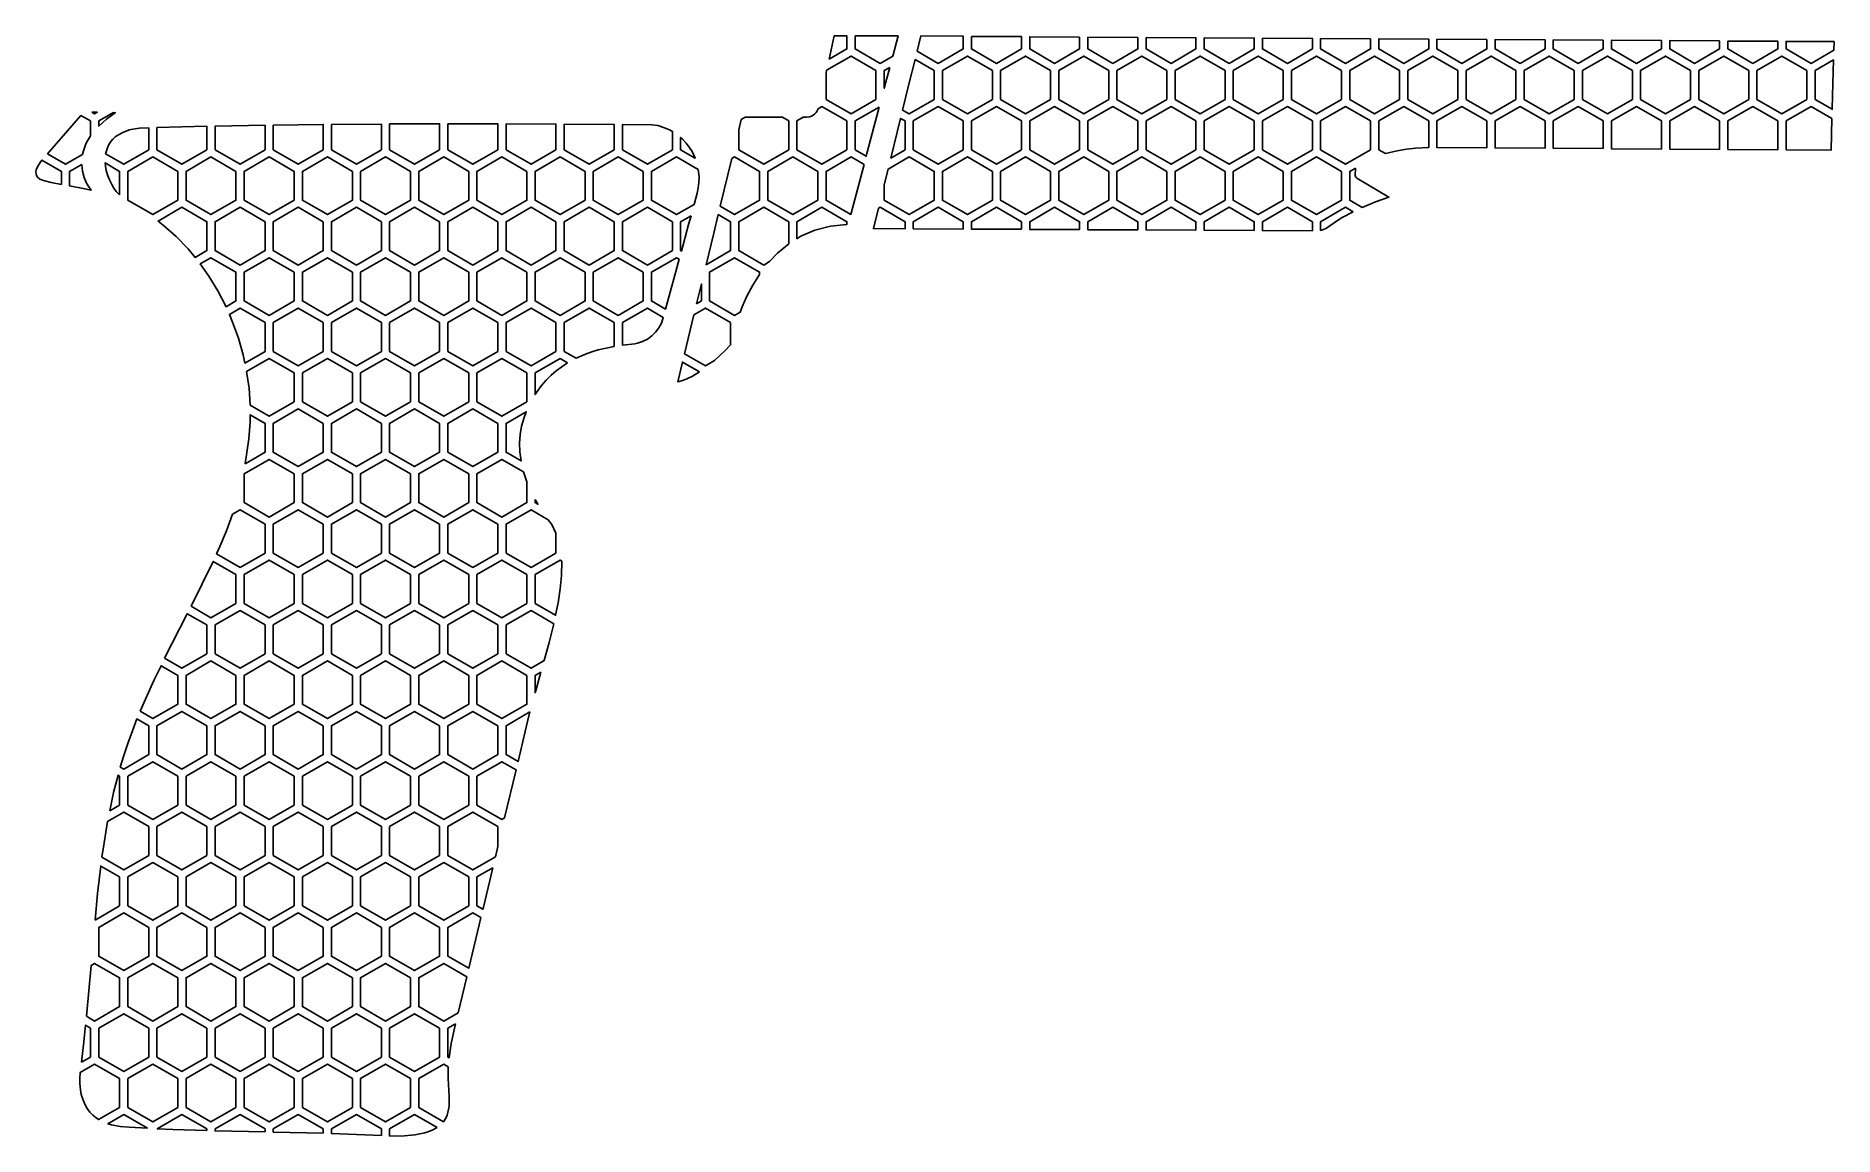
# Model space of a CAD drawing. Header units: millimetres. Extents: x 177 to 286, y -142 to -75.
import ezdxf

# ---------------------------------------------------------------- set-up
doc = ezdxf.new("R2010")
doc.units = ezdxf.units.MM

# ---------------------------------------------------------------- blocks, each defined once
blk = doc.blocks.new('HEX')
blk.add_lwpolyline([(1.516, 0.875), (0, 1.75), (-1.516, 0.875), (-1.516, -0.875), (0, -1.75), (1.516, -0.875)], close=True)

msp = doc.modelspace()

# ---------------------------------------------------------------- linework, layer by layer
for points in [[(225.078, -76.547), (225.392, -75.132), (226.161, -75.132), (226.161, -75.922), (225.078, -76.547)], [(226.661, -75.132), (229.269, -75.132), (228.945, -76.354), (228.177, -76.797), (226.661, -75.922), (226.661, -75.132)], [(230.421, -76.054), (230.648, -75.132), (233.223, -75.152), (233.223, -75.922), (231.708, -76.797), (230.421, -76.054)], [(233.723, -75.155), (236.754, -75.174), (236.754, -75.922), (235.239, -76.797), (233.723, -75.922), (233.723, -75.155)], [(240.285, -75.195), (240.285, -75.922), (238.77, -76.797), (237.254, -75.922), (237.254, -75.177), (240.285, -75.195)], [(240.785, -75.198), (243.817, -75.217), (243.817, -75.922), (242.301, -76.797), (240.785, -75.922), (240.785, -75.198)], [(244.317, -75.22), (247.348, -75.239), (247.348, -75.922), (245.832, -76.797), (244.317, -75.922), (244.317, -75.22)], [(247.848, -75.242), (250.879, -75.261), (250.879, -75.922), (249.363, -76.797), (247.848, -75.922), (247.848, -75.242)], [(251.379, -75.264), (254.41, -75.282), (254.41, -75.922), (252.894, -76.797), (251.379, -75.922), (251.379, -75.264)], [(257.941, -75.304), (257.941, -75.922), (256.425, -76.797), (254.91, -75.922), (254.91, -75.285), (257.941, -75.304)], [(224.896, -77.374), (224.932, -77.209), (226.411, -76.355), (227.927, -77.23), (227.927, -78.98), (226.411, -79.855), (224.896, -78.98), (224.896, -77.374)], [(261.472, -75.326), (261.472, -75.922), (259.956, -76.797), (258.441, -75.922), (258.441, -75.307), (261.472, -75.326)], [(265.003, -75.348), (265.003, -75.922), (263.488, -76.797), (261.972, -75.922), (261.972, -75.329), (265.003, -75.348)], [(268.534, -75.369), (268.534, -75.922), (267.019, -76.797), (265.503, -75.922), (265.503, -75.351), (268.534, -75.369)], [(272.065, -75.391), (272.065, -75.922), (270.55, -76.797), (269.034, -75.922), (269.034, -75.372), (272.065, -75.391)], [(275.596, -75.413), (275.596, -75.922), (274.081, -76.797), (272.565, -75.922), (272.565, -75.394), (275.596, -75.413)], [(279.127, -75.435), (279.127, -75.922), (277.612, -76.797), (276.096, -75.922), (276.096, -75.416), (279.127, -75.435)], [(279.627, -75.438), (282.659, -75.456), (282.659, -75.922), (281.143, -76.797), (279.627, -75.922), (279.627, -75.438)], [(286.071, -75.477), (286.057, -75.999), (284.674, -76.797), (283.159, -75.922), (283.159, -75.459), (286.071, -75.477)], [(228.764, -77.036), (228.511, -77.988), (228.427, -78.306), (228.427, -77.23), (228.764, -77.036)], [(229.543, -79.625), (229.929, -78.053), (230.297, -76.56), (231.458, -77.23), (231.458, -78.98), (229.942, -79.855), (229.543, -79.625)], [(286.042, -76.585), (285.984, -78.767), (285.962, -79.58), (284.924, -78.98), (284.924, -77.23), (286.042, -76.585)], [(223.703, -80.067), (223.893, -80.042), (224.01, -80), (224.118, -79.94), (224.215, -79.863), (224.297, -79.77), (224.363, -79.665), (224.411, -79.549), (224.646, -79.413), (226.161, -80.288), (226.161, -82.038), (224.646, -82.913), (223.13, -82.038), (223.13, -80.288), (223.514, -80.067), (223.703, -80.067)], [(228.125, -79.443), (227.374, -82.272), (227.333, -82.426), (226.661, -82.038), (226.661, -80.288), (228.125, -79.443)], [(261.472, -81.898), (260.683, -81.937), (260.123, -82.004), (259.567, -82.105), (258.84, -82.269), (258.441, -82.038), (258.441, -80.288), (259.956, -79.413), (261.472, -80.288), (261.472, -81.898)], [(265.003, -81.92), (261.972, -81.9), (261.972, -80.288), (263.488, -79.413), (265.003, -80.288), (265.003, -81.92)], [(268.534, -81.943), (265.503, -81.924), (265.503, -80.288), (267.019, -79.413), (268.534, -80.288), (268.534, -81.943)], [(272.065, -81.966), (269.034, -81.947), (269.034, -80.288), (270.55, -79.413), (272.065, -80.288), (272.065, -81.966)], [(275.596, -81.99), (272.565, -81.97), (272.565, -80.288), (274.081, -79.413), (275.596, -80.288), (275.596, -81.99)], [(279.127, -82.013), (276.096, -81.993), (276.096, -80.288), (277.612, -79.413), (279.127, -80.288), (279.127, -82.013)], [(282.659, -82.036), (279.627, -82.016), (279.627, -80.288), (281.143, -79.413), (282.659, -80.288), (282.659, -82.036)], [(285.947, -80.148), (285.897, -82.057), (283.159, -82.038), (283.159, -80.288), (284.674, -79.413), (285.947, -80.148)], [(177.646, -82.281), (179.674, -79.952), (180.257, -80.288), (180.257, -81.185), (180.068, -81.489), (179.971, -81.683), (179.821, -82.096), (179.769, -82.32), (178.741, -82.913), (177.646, -82.281)], [(180.333, -79.753), (180.571, -79.759), (180.67, -79.761), (180.507, -79.855), (180.333, -79.753)], [(181.643, -79.784), (181.762, -79.787), (181.222, -80.185), (180.757, -80.596), (180.757, -80.288), (181.643, -79.784)], [(181.167, -82.275), (181.278, -81.909), (181.375, -81.713), (181.489, -81.54), (181.618, -81.388), (181.76, -81.255), (181.915, -81.141), (182.257, -80.961), (182.632, -80.837), (182.829, -80.793), (183.234, -80.734), (183.788, -80.697), (183.788, -82.038), (182.273, -82.913), (181.167, -82.275)], [(184.288, -80.684), (187.319, -80.612), (187.319, -82.038), (185.804, -82.913), (184.288, -82.038), (184.288, -80.684)], [(187.819, -80.601), (190.85, -80.547), (190.85, -82.038), (189.335, -82.913), (187.819, -82.038), (187.819, -80.601)], [(191.35, -80.539), (194.381, -80.502), (194.381, -82.038), (192.866, -82.913), (191.35, -82.038), (191.35, -80.539)], [(194.881, -80.496), (197.912, -80.473), (197.912, -82.038), (196.397, -82.913), (194.881, -82.038), (194.881, -80.496)], [(198.412, -80.47), (201.443, -80.46), (201.443, -82.038), (199.928, -82.913), (198.412, -82.038), (198.412, -80.47)], [(201.943, -80.46), (204.975, -80.461), (204.975, -82.038), (203.459, -82.913), (201.943, -82.038), (201.943, -80.46)], [(205.475, -80.463), (208.506, -80.475), (208.506, -82.038), (206.99, -82.913), (205.475, -82.038), (205.475, -80.463)], [(209.006, -80.478), (212.037, -80.501), (212.037, -82.038), (210.521, -82.913), (209.006, -82.038), (209.006, -80.478)], [(214.351, -80.523), (214.688, -80.571), (215.102, -80.697), (215.404, -80.831), (215.568, -80.924), (215.568, -82.038), (214.052, -82.913), (212.537, -82.038), (212.537, -80.505), (214.351, -80.523)], [(219.753, -80.199), (219.982, -80.067), (222.246, -80.067), (222.63, -80.288), (222.63, -82.038), (221.114, -82.913), (219.599, -82.038), (219.599, -80.834), (219.753, -80.199)], [(228.826, -82.539), (229.211, -80.974), (229.418, -80.13), (229.692, -80.288), (229.692, -82.038), (228.826, -82.539)], [(216.189, -81.393), (216.406, -81.626), (216.599, -81.879), (216.766, -82.15), (216.951, -82.548), (216.068, -82.038), (216.068, -81.286), (216.189, -81.393)], [(178.491, -84.142), (177.859, -84.019), (177.394, -83.905), (177.179, -83.814), (177.037, -83.692), (176.985, -83.607), (176.951, -83.496), (176.946, -83.38), (176.965, -83.262), (177.005, -83.143), (177.092, -82.969), (177.198, -82.805), (177.312, -82.665), (178.491, -83.346), (178.491, -84.142)], [(179.721, -82.925), (179.768, -83.339), (179.871, -83.711), (180.023, -84.062), (180.149, -84.283), (180.295, -84.494), (179.814, -84.387), (178.991, -84.233), (178.991, -83.346), (179.721, -82.925)], [(182.023, -84.775), (181.821, -84.559), (181.676, -84.366), (181.542, -84.147), (181.42, -83.898), (181.311, -83.617), (181.216, -83.3), (181.161, -83.038), (181.138, -82.836), (182.023, -83.346), (182.023, -84.775)], [(217.142, -83.236), (217.189, -83.685), (217.183, -84.014), (217.145, -84.344), (217.072, -84.675), (216.887, -85.354), (215.818, -85.971), (214.302, -85.096), (214.302, -83.346), (215.818, -82.471), (217.142, -83.236)], [(218.475, -85.467), (219.178, -82.57), (219.349, -82.471), (220.864, -83.346), (220.864, -85.096), (219.349, -85.971), (218.475, -85.467)], [(227.2, -82.927), (226.395, -85.962), (224.896, -85.096), (224.896, -83.346), (226.411, -82.471), (227.2, -82.927)], [(228.427, -84.161), (228.66, -83.211), (229.942, -82.471), (231.458, -83.346), (231.458, -85.096), (229.942, -85.971), (228.427, -85.096), (228.427, -84.161)], [(257.027, -83.143), (257.013, -83.598), (257.045, -83.699), (257.1, -83.767), (259.058, -84.909), (258.25, -85.2), (257.44, -85.538), (256.675, -85.096), (256.675, -83.346), (257.027, -83.143)], [(186.178, -88.057), (185.456, -87.304), (184.676, -86.608), (184.356, -86.365), (185.804, -85.529), (187.319, -86.404), (187.319, -88.154), (186.601, -88.569), (186.178, -88.057)], [(216.701, -86.039), (216.557, -86.565), (216.117, -88.183), (216.068, -88.154), (216.068, -86.404), (216.701, -86.039)], [(217.615, -89.011), (218.082, -87.088), (218.352, -85.973), (219.099, -86.404), (219.099, -88.154), (217.615, -89.011)], [(222.63, -87.75), (221.948, -88.315), (221.468, -88.825), (221.114, -89.029), (219.599, -88.154), (219.599, -86.404), (221.114, -85.529), (222.63, -86.404), (222.63, -87.75)], [(225.175, -86.664), (224.221, -86.914), (223.368, -87.287), (223.13, -87.436), (223.13, -86.404), (224.646, -85.529), (226.161, -86.404), (226.161, -86.564), (225.175, -86.664)], [(229.692, -86.826), (227.774, -86.816), (228.076, -85.588), (228.177, -85.529), (229.692, -86.404), (229.692, -86.826)], [(233.223, -86.845), (230.192, -86.829), (230.192, -86.404), (231.708, -85.529), (233.223, -86.404), (233.223, -86.845)], [(236.754, -86.863), (233.723, -86.847), (233.723, -86.404), (235.239, -85.529), (236.754, -86.404), (236.754, -86.863)], [(240.285, -86.882), (237.254, -86.866), (237.254, -86.404), (238.77, -85.529), (240.285, -86.404), (240.285, -86.882)], [(243.817, -86.901), (240.785, -86.885), (240.785, -86.404), (242.301, -85.529), (243.817, -86.404), (243.817, -86.901)], [(247.348, -86.919), (244.317, -86.903), (244.317, -86.404), (245.832, -85.529), (247.348, -86.404), (247.348, -86.919)], [(250.879, -86.938), (247.848, -86.922), (247.848, -86.404), (249.363, -85.529), (250.879, -86.404), (250.879, -86.938)], [(254.41, -86.957), (251.379, -86.941), (251.379, -86.404), (252.894, -85.529), (254.41, -86.404), (254.41, -86.957)], [(256.889, -85.797), (256.224, -86.153), (255.93, -86.331), (255.266, -86.795), (255.091, -86.88), (254.91, -86.933), (254.91, -86.404), (256.425, -85.529), (256.889, -85.797)], [(188.481, -91.561), (187.989, -90.604), (187.446, -89.713), (186.915, -88.965), (187.569, -88.587), (189.085, -89.462), (189.085, -91.212), (188.481, -91.561)], [(215.981, -88.682), (215.656, -89.874), (215.157, -91.706), (214.302, -91.212), (214.302, -89.462), (215.818, -88.587), (215.981, -88.682)], [(220.449, -90.257), (220.096, -90.928), (219.808, -91.576), (219.688, -91.892), (219.349, -92.087), (217.833, -91.212), (217.833, -89.462), (219.349, -88.587), (220.864, -89.462), (220.864, -89.595), (220.449, -90.257)], [(217.04, -91.382), (217.333, -90.173), (217.333, -91.212), (217.04, -91.382)], [(189.517, -94.469), (189.234, -93.469), (188.884, -92.488), (188.682, -92.022), (189.335, -91.645), (190.85, -92.52), (190.85, -94.27), (189.625, -94.978), (189.517, -94.469)], [(212.037, -93.966), (211.076, -94.178), (210.682, -94.297), (210.297, -94.435), (209.727, -94.687), (209.006, -94.27), (209.006, -92.52), (210.521, -91.645), (212.037, -92.52), (212.037, -93.966)], [(214.903, -92.555), (214.746, -92.846), (214.549, -93.106), (214.316, -93.334), (214.052, -93.524), (213.761, -93.672), (213.448, -93.775), (213.284, -93.808), (212.537, -93.891), (212.537, -92.52), (214.052, -91.645), (215.021, -92.205), (214.903, -92.555)], [(218.78, -94.213), (218.128, -94.831), (217.583, -95.145), (216.306, -94.408), (216.877, -92.053), (217.583, -91.645), (219.099, -92.52), (219.099, -93.872), (218.78, -94.213)], [(189.949, -97.531), (189.876, -96.506), (189.733, -95.493), (191.1, -94.703), (192.616, -95.578), (192.616, -97.328), (191.1, -98.203), (189.949, -97.531)], [(209.21, -94.966), (208.852, -95.198), (208.522, -95.446), (208.206, -95.72), (207.906, -96.02), (207.622, -96.348), (207.357, -96.704), (207.24, -96.891), (207.24, -95.578), (208.756, -94.703), (209.21, -94.966)], [(217.225, -95.516), (216.797, -95.77), (216.415, -95.952), (216.13, -96.056), (215.892, -96.115), (216.183, -94.914), (217.225, -95.516)], [(189.64, -101.085), (189.875, -99.568), (189.949, -98.554), (189.949, -98.116), (190.85, -98.636), (190.85, -100.386), (189.64, -101.085)], [(206.565, -98.274), (206.421, -98.797), (206.333, -99.318), (206.298, -99.838), (206.312, -100.354), (206.383, -100.911), (205.475, -100.386), (205.475, -98.636), (206.698, -97.93), (206.565, -98.274)], [(206.627, -101.877), (206.74, -102.179), (206.74, -103.444), (205.225, -104.319), (203.709, -103.444), (203.709, -101.694), (205.225, -100.819), (206.539, -101.579), (206.627, -101.877)], [(207.24, -103.251), (207.409, -103.542), (207.24, -103.444), (207.24, -103.251)], [(188.113, -106.114), (188.51, -105.149), (188.867, -104.148), (189.335, -103.877), (190.85, -104.752), (190.85, -106.502), (189.335, -107.377), (187.912, -106.556), (188.113, -106.114)], [(208.037, -104.482), (208.263, -104.78), (208.506, -105.301), (208.506, -106.502), (206.99, -107.377), (205.475, -106.502), (205.475, -104.752), (206.99, -103.877), (208.037, -104.482)], [(208.864, -106.998), (208.842, -107.865), (208.762, -108.686), (208.633, -109.527), (208.485, -110.279), (207.24, -109.56), (207.24, -107.81), (208.756, -106.935), (208.864, -106.998)], [(186.359, -109.737), (187.702, -107.012), (189.085, -107.81), (189.085, -109.56), (187.569, -110.435), (186.359, -109.737)], [(184.757, -112.889), (186.131, -110.183), (187.319, -110.868), (187.319, -112.618), (185.804, -113.493), (184.757, -112.889)], [(208.372, -110.791), (208.086, -111.942), (207.789, -113.033), (206.99, -113.493), (205.475, -112.618), (205.475, -110.868), (206.99, -109.993), (208.372, -110.791)], [(183.269, -116.107), (184.105, -114.233), (184.536, -113.339), (185.554, -113.926), (185.554, -115.676), (184.038, -116.551), (183.269, -116.107)], [(207.594, -113.722), (207.315, -114.709), (207.24, -114.977), (207.24, -113.926), (207.594, -113.722)], [(182.274, -118.796), (182.518, -118.054), (182.796, -117.285), (183.075, -116.573), (183.788, -116.984), (183.788, -118.734), (182.273, -119.609), (182.065, -119.49), (182.274, -118.796)], [(206.926, -116.146), (206.782, -116.726), (206.204, -119.155), (205.475, -118.734), (205.475, -116.984), (206.926, -116.146)], [(181.423, -122.139), (181.661, -121.041), (181.928, -119.988), (182.023, -120.043), (182.023, -121.793), (181.423, -122.139)], [(206.083, -119.663), (205.389, -122.572), (205.225, -122.668), (203.709, -121.793), (203.709, -120.043), (205.225, -119.168), (206.083, -119.663)], [(180.948, -124.961), (181.077, -124.078), (181.297, -122.789), (182.273, -122.226), (183.788, -123.101), (183.788, -124.851), (182.273, -125.726), (180.948, -124.961)], [(204.826, -124.936), (203.459, -125.726), (201.943, -124.851), (201.943, -123.101), (203.459, -122.226), (204.975, -123.101), (204.975, -124.312), (204.826, -124.936)], [(180.53, -128.77), (180.685, -127.154), (180.877, -125.497), (182.023, -126.159), (182.023, -127.909), (180.53, -128.77)], [(204.666, -125.606), (204.1, -127.981), (204.068, -128.116), (203.709, -127.909), (203.709, -126.159), (204.666, -125.606)], [(203.947, -128.623), (203.845, -129.054), (203.215, -131.701), (201.943, -130.967), (201.943, -129.217), (203.459, -128.342), (203.947, -128.623)], [(180.006, -134.61), (180.298, -131.52), (180.507, -131.4), (182.023, -132.275), (182.023, -134.025), (180.507, -134.9), (180.006, -134.61)], [(203.094, -132.208), (202.572, -134.393), (201.693, -134.9), (200.178, -134.025), (200.178, -132.275), (201.693, -131.4), (203.094, -132.208)], [(179.708, -137.4), (179.844, -136.158), (179.95, -135.155), (180.257, -135.333), (180.257, -137.083), (179.708, -137.4)], [(202.407, -135.065), (202.144, -136.266), (202.015, -137.124), (201.943, -137.083), (201.943, -135.333), (202.407, -135.065)], [(180.604, -140.781), (180.405, -140.617), (180.221, -140.424), (180.056, -140.2), (179.91, -139.94), (179.785, -139.643), (179.699, -139.36), (179.641, -139.071), (179.605, -138.679), (179.606, -138.383), (179.638, -138.017), (180.507, -137.516), (182.023, -138.391), (182.023, -140.141), (180.751, -140.874), (180.604, -140.781)], [(201.97, -137.675), (201.962, -138.377), (202.031, -139.471), (202.015, -140.063), (201.949, -140.439), (201.894, -140.617), (201.822, -140.786), (201.682, -141.009), (200.178, -140.141), (200.178, -138.391), (201.693, -137.516), (201.97, -137.675)], [(183.718, -141.408), (182.605, -141.346), (182.059, -141.291), (181.535, -141.193), (181.312, -141.128), (182.273, -140.574), (183.718, -141.408)], [(187.319, -141.548), (185.248, -141.48), (184.306, -141.438), (185.804, -140.574), (187.319, -141.449), (187.319, -141.548)], [(190.85, -141.626), (187.819, -141.561), (187.819, -141.449), (189.335, -140.574), (190.85, -141.449), (190.85, -141.626)], [(194.381, -141.708), (191.35, -141.636), (191.35, -141.449), (192.866, -140.574), (194.381, -141.449), (194.381, -141.708)], [(197.912, -141.854), (194.881, -141.724), (194.881, -141.449), (196.397, -140.574), (197.912, -141.449), (197.912, -141.854)], [(201.297, -141.364), (200.945, -141.539), (200.554, -141.674), (199.94, -141.806), (199.308, -141.869), (198.412, -141.876), (198.412, -141.449), (199.928, -140.574), (201.297, -141.364)]]:
    msp.add_lwpolyline(points, close=True)

# ---------------------------------------------------------------- block references
for p in [(233.473, -78.105), (237.004, -78.105), (240.535, -78.105), (244.067, -78.105), (247.598, -78.105), (251.129, -78.105), (254.66, -78.105), (258.191, -78.105), (261.722, -78.105), (265.253, -78.105), (268.784, -78.105), (272.315, -78.105), (275.846, -78.105), (279.377, -78.105), (282.909, -78.105), (231.708, -81.163), (235.239, -81.163), (238.77, -81.163), (242.301, -81.163), (245.832, -81.163), (249.363, -81.163), (252.894, -81.163), (256.425, -81.163), (184.038, -84.221), (187.569, -84.221), (191.1, -84.221), (194.631, -84.221), (198.162, -84.221), (201.693, -84.221), (205.225, -84.221), (208.756, -84.221), (212.287, -84.221), (222.88, -84.221), (233.473, -84.221), (237.004, -84.221), (240.535, -84.221), (244.067, -84.221), (247.598, -84.221), (251.129, -84.221), (254.66, -84.221), (189.335, -87.279), (192.866, -87.279), (196.397, -87.279), (199.928, -87.279), (203.459, -87.279), (206.99, -87.279), (210.521, -87.279), (214.052, -87.279), (191.1, -90.337), (194.631, -90.337), (198.162, -90.337), (201.693, -90.337), (205.225, -90.337), (208.756, -90.337), (212.287, -90.337), (192.866, -93.395), (196.397, -93.395), (199.928, -93.395), (203.459, -93.395), (206.99, -93.395), (194.631, -96.453), (198.162, -96.453), (201.693, -96.453), (205.225, -96.453), (192.866, -99.511), (196.397, -99.511), (199.928, -99.511), (203.459, -99.511), (191.1, -102.569), (194.631, -102.569), (198.162, -102.569), (201.693, -102.569), (192.866, -105.627), (196.397, -105.627), (199.928, -105.627), (203.459, -105.627), (191.1, -108.685), (194.631, -108.685), (198.162, -108.685), (201.693, -108.685), (205.225, -108.685), (189.335, -111.743), (192.866, -111.743), (196.397, -111.743), (199.928, -111.743), (203.459, -111.743), (187.569, -114.801), (191.1, -114.801), (194.631, -114.801), (198.162, -114.801), (201.693, -114.801), (205.225, -114.801), (185.804, -117.859), (189.335, -117.859), (192.866, -117.859), (196.397, -117.859), (199.928, -117.859), (203.459, -117.859), (184.038, -120.918), (187.569, -120.918), (191.1, -120.918), (194.631, -120.918), (198.162, -120.918), (201.693, -120.918), (185.804, -123.976), (189.335, -123.976), (192.866, -123.976), (196.397, -123.976), (199.928, -123.976), (184.038, -127.034), (187.569, -127.034), (191.1, -127.034), (194.631, -127.034), (198.162, -127.034), (201.693, -127.034), (182.273, -130.092), (185.804, -130.092), (189.335, -130.092), (192.866, -130.092), (196.397, -130.092), (199.928, -130.092), (184.038, -133.15), (187.569, -133.15), (191.1, -133.15), (194.631, -133.15), (198.162, -133.15), (182.273, -136.208), (185.804, -136.208), (189.335, -136.208), (192.866, -136.208), (196.397, -136.208), (199.928, -136.208), (184.038, -139.266), (187.569, -139.266), (191.1, -139.266), (194.631, -139.266), (198.162, -139.266)]:
    msp.add_blockref('HEX', p)

doc.saveas('drawing.dxf')
